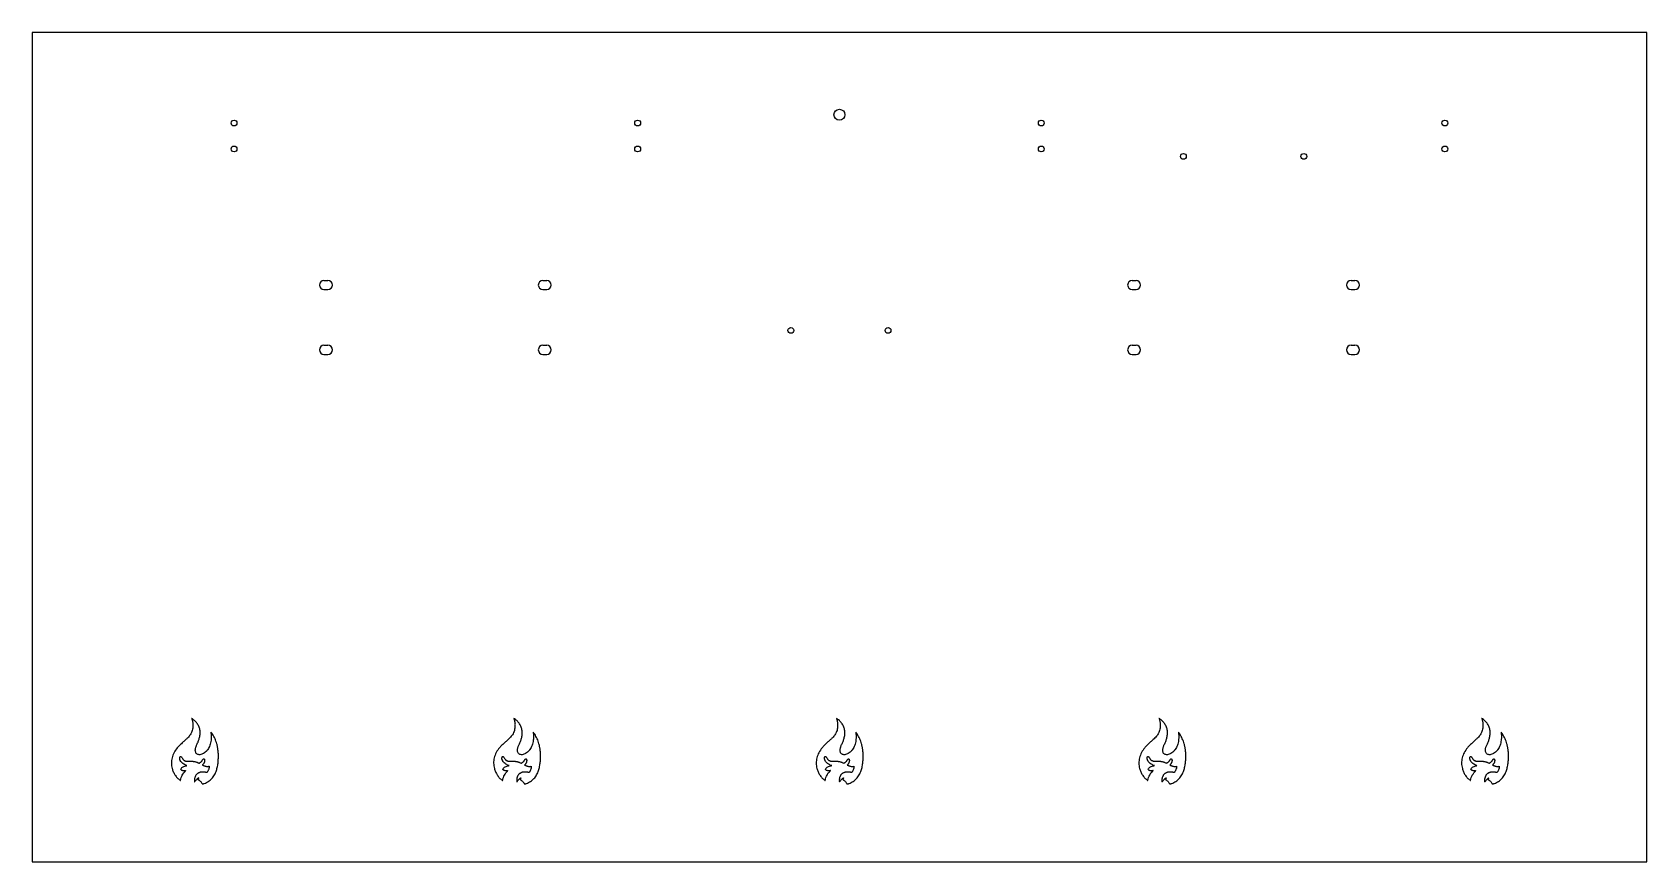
# Model space of a CAD drawing. Header units: millimetres. Extents: x -5 to 1241, y -1002 to -362.
import ezdxf

# ---------------------------------------------------------------- set-up
doc = ezdxf.new("R2010")
doc.units = ezdxf.units.MM
doc.header["$LTSCALE"] = 5

msp = doc.modelspace()

# ---------------------------------------------------------------- linework, layer by layer
for p, q in [((1241, -361.7), (-5.4, -361.7)), ((-5.4, -361.7), (-5.4, -1001.7)), ((1241, -1001.7), (1241, -361.7)), ((219.8, -553.2), (222.8, -553.2)), ((219.8, -560.2), (222.8, -560.2)), ((388.8, -553.2), (391.8, -553.2)), ((388.8, -560.2), (391.8, -560.2)), ((843.8, -553.2), (846.8, -553.2)), ((843.8, -560.2), (846.8, -560.2)), ((1012.8, -553.2), (1015.8, -553.2)), ((1012.8, -560.2), (1015.8, -560.2)), ((219.8, -603.2), (222.8, -603.2)), ((219.8, -610.2), (222.8, -610.2)), ((388.8, -603.2), (391.8, -603.2)), ((388.8, -610.2), (391.8, -610.2)), ((843.8, -603.2), (846.8, -603.2)), ((843.8, -610.2), (846.8, -610.2)), ((1012.8, -603.2), (1015.8, -603.2)), ((1012.8, -610.2), (1015.8, -610.2)), ((-5.4, -1001.7), (1241, -1001.7))]:
    msp.add_line(p, q)
for points in [[(117.7, -891.2, -0.032514), (117.9, -891.8, -0.022802), (118.1, -892.5, -0.019701), (118.3, -893.4, -0.012568), (118.5, -894.3, -0.00333), (118.5, -895.1, -0.008872), (118.6, -895.7, -0.010699), (118.6, -896.2, -0.007297), (118.6, -896.7, -0.034042), (118.5, -898.6, -0.038455), (118.1, -900.4, -0.038987), (117.5, -902.1, -0.036901), (116.5, -903.7, -0.025601), (115.7, -904.9, -0.019536), (114.6, -906.1, -0.01508), (113.1, -907.5, -0.006496), (111.2, -909.3, 0.00583), (109.7, -910.6, 0.011018), (108.5, -911.7, 0.013094), (107.5, -912.7, 0.01482), (106.6, -913.7, 0.049229), (104.1, -917.5, 0.060165), (102.6, -921.5, 0.062703), (102.1, -925.6, 0.060979), (102.6, -929.7, 0.040138), (103.5, -932.3, 0.041985), (104.8, -934.7, 0.042651), (106.5, -936.9, 0.04431), (108.5, -938.6, 0.002657), (108.7, -938.8, 0.004186), (108.8, -938.9, 0.001164), (109, -939, 0.154197), (109, -939, 0.333997), (109, -939, 0.003943), (109, -938.9, 0.009892), (109.1, -938.7, 0.006068), (109.1, -938.6, -0.03692), (109.6, -936.7, -0.034659), (110.4, -934.9, -0.034971), (111.5, -933.2, -0.039415), (112.7, -931.8, 0.004171), (112.9, -931.6, 0.025966), (113, -931.5, 0.13172), (113, -931.5, 0.532653), (113, -931.4, -0.036761), (112.6, -931.5, -0.018652), (112.1, -931.5, -0.018577), (111.6, -931.5, -0.03006), (111.2, -931.5, -0.03251), (110.7, -931.4, -0.032103), (110.1, -931.2, -0.03303), (109.7, -930.9, -0.040259), (109.3, -930.6), (109.1, -930.5), (109.2, -930.2, -0.067151), (109.8, -929.4, -0.054384), (110.6, -928.7, -0.049743), (111.7, -928.1, -0.039538), (112.9, -927.7, -0.007283), (113, -927.7, -0.005296), (113.3, -927.6, -0.005351), (113.4, -927.6, -0.01168), (113.6, -927.6, 0.001798), (114, -927.5, 0.207357), (114, -927.5, 0.514846), (114, -927.5, 0.00382), (113.7, -927.4, -0.04743), (112.2, -926.8, -0.050124), (110.9, -926, -0.052144), (109.7, -924.9, -0.060907), (108.9, -923.7, -0.021785), (108.7, -923.2, -0.033262), (108.6, -922.8, -0.034474), (108.5, -922.4, -0.025901), (108.5, -921.9, -0.035449), (108.5, -921.3, -0.065398), (108.7, -920.9, -0.094061), (108.9, -920.6, -0.201244), (109.1, -920.5, -0.136659), (109.4, -920.6, -0.067362), (109.7, -920.8, -0.044134), (110.1, -921.3, -0.015691), (110.6, -922, 0.01022), (110.8, -922.4, 0.020776), (111, -922.7, 0.024113), (111.2, -922.9, 0.0206), (111.4, -923.1, 0.033386), (111.7, -923.4, 0.034532), (112.1, -923.6, 0.03269), (112.5, -923.8, 0.024566), (113, -924, 0.019587), (113.5, -924.1, 0.02191), (114, -924.1, 0.014426), (114.7, -924.2, 0.003532), (115.8, -924.2, -0.00056), (117.8, -924.2, -0.004896), (118.7, -924.2, -0.011172), (119.2, -924.3, -0.023399), (119.6, -924.3, -0.019078), (120.6, -924.5, -0.021987), (121.4, -924.8, -0.023163), (122.2, -925.1, -0.02733), (122.9, -925.5), (123.3, -925.7), (123.6, -925.6, 0.017441), (123.9, -925.4, 0.010271), (124.3, -925.1, 0.010261), (124.7, -924.8, 0.01691), (125, -924.6, 0.0218), (125.3, -924.3, 0.024742), (125.6, -924, 0.025011), (125.8, -923.6, 0.023278), (126, -923.3, -0.029959), (126.3, -922.9, -0.057204), (126.5, -922.6, -0.074195), (126.8, -922.4, -0.109101), (127, -922.3, -0.0753), (127.2, -922.4, -0.095693), (127.3, -922.4, -0.077867), (127.4, -922.5, -0.034582), (127.5, -922.7, -0.066877), (127.6, -923.1, -0.050763), (127.7, -923.6, -0.045054), (127.6, -924.2, -0.032684), (127.5, -924.8, -0.027565), (127.2, -925.3, -0.02733), (127, -925.8, -0.024409), (126.6, -926.4, -0.015048), (126.1, -927), (126, -927.1), (126.2, -927.2, 0.019825), (126.6, -927.4, 0.007483), (127.2, -927.6, 0.007547), (127.8, -927.8, 0.017794), (128.2, -927.9, 0.024215), (129, -928.1, 0.032763), (129.8, -928.2, 0.036959), (130.4, -928.2, 0.056476), (131, -928, -0.002536), (131, -928, -0.003785), (131.1, -928, -0.001647), (131.1, -928, -0.078366), (131.2, -928, -0.42356), (131.2, -928, -0.002317), (131.2, -928.4, -0.009023), (131.1, -928.7, -0.017162), (131.1, -929, -0.024526), (131, -929.7, -0.024529), (130.8, -930.4, -0.023995), (130.5, -931.1, -0.021342), (130.2, -931.7, -0.012907), (129.9, -932.1, -0.008865), (129.7, -932.5, -0.003855), (129.4, -932.8, -0.145664), (129.4, -932.9, -0.136616), (129.3, -932.9, -0.004016), (129.2, -932.8, -0.00777), (129, -932.8, -0.005248), (128.8, -932.8, 0.010624), (128.4, -932.7, 0.009618), (128, -932.6, 0.00906), (127.6, -932.5, 0.00722), (127.1, -932.5, 0.02184), (126.7, -932.5, 0.004793), (126.1, -932.5, 0.003879), (125.5, -932.5, 0.037301), (125.3, -932.5, -0.001388), (125.2, -932.5, -0.000366), (125.1, -932.5, -0.000372), (125, -932.5, -0.000382), (124.9, -932.5, 0.019059), (124.4, -932.6, 0.01696), (123.9, -932.8, 0.017289), (123.4, -933, 0.022804), (123, -933.1, 0.035877), (122.4, -933.5, 0.027956), (121.9, -933.9, 0.027775), (121.4, -934.4, 0.033772), (120.9, -935, 0.036758), (120.6, -935.6, 0.026541), (120.3, -936.3, 0.025793), (120.1, -937, 0.028285), (119.9, -937.8, 0.028128), (119.9, -938.3, 0.012924), (119.9, -939.1, 0.008715), (119.9, -939.8, 0.111572), (120, -940.1, 0.463036), (120, -940.1, 0.041597), (120.1, -940, 0.026013), (120.1, -939.9, 0.007871), (120.2, -939.8, -0.01924), (120.7, -939.1, -0.01589), (121.3, -938.5, -0.016215), (121.8, -937.9, -0.024452), (122.3, -937.5, -0.005431), (122.6, -937.2, -0.010014), (122.9, -937.1, -0.004257), (123, -936.9, -0.359155), (123.1, -936.9, -0.3155), (123.1, -937, -0.000929), (123, -937.1, -0.00469), (122.9, -937.3, -0.002856), (122.8, -937.5, 0.002148), (122.7, -937.8, 0.00335), (122.6, -938, 0.000984), (122.5, -938.1, 0.111721), (122.5, -938.2, 0.229503), (122.5, -938.2, 0.013651), (122.6, -938.2, 0.018309), (122.6, -938.3, 0.012305), (122.7, -938.3, -0.013597), (122.8, -938.4, -0.004403), (122.9, -938.4, -0.004386), (123.1, -938.5, -0.004916), (123.2, -938.6, -0.02773), (124, -939.3, -0.030836), (124.7, -939.9, -0.032047), (125.3, -940.7, -0.035786), (125.8, -941.4, 0.006712), (125.8, -941.6, 0.010581), (125.9, -941.7, 0.004866), (125.9, -941.7, 0.261295), (125.9, -941.7, 0.073401), (126, -941.7, 0.000743), (126.6, -941.6, 0.002689), (127.1, -941.4, 0.00834), (127.4, -941.3, 0.05713), (130.6, -939.7, 0.062353), (133.2, -937.5, 0.059906), (135.3, -934.7, 0.046761), (136.8, -931.2, 0.018072), (137.2, -929.8, 0.011887), (137.6, -928.1, 0.011629), (137.9, -926.4, 0.013904), (138.1, -924.8, 0.00768), (138.2, -923.3, 0.008862), (138.3, -921.8, 0.00896), (138.3, -920.4, 0.008213), (138.3, -918.9, 0.005037), (138.3, -918.3, 0.003015), (138.2, -917.6, 0.002585), (138.2, -917, 0.014872), (138.2, -916.6, -0.003514), (138.1, -916.5, -0.001535), (138.1, -916.5, -0.001519), (138.1, -916.4, -0.002029), (138.1, -916.3, 0.003253), (138.1, -916.1, 0.001225), (138.1, -915.9, 0.001121), (138, -915.5, 0.000864), (138, -915.2, 0.010843), (137.8, -914.2, 0.007354), (137.6, -913, 0.007261), (137.4, -911.9, 0.009234), (137.1, -910.8, 0.017719), (136.4, -908.7, 0.01966), (135.7, -906.8, 0.020364), (134.8, -905, 0.022529), (133.8, -903.3, 0.007028), (133.4, -902.8, 0.005898), (133, -902.2, 0.001269), (132.6, -901.7, 0.597169), (132.6, -901.7, 0.107395), (132.6, -901.7, 0.002236), (132.6, -901.9, 0.00511), (132.6, -902, 0.003406), (132.6, -902.2, -0.014476), (132.8, -903.7, -0.014887), (132.8, -905.1, -0.015314), (132.8, -906.6, -0.017909), (132.7, -907.9, -0.026836), (132.3, -909.9, -0.030404), (131.8, -911.8, -0.031446), (131, -913.5, -0.033265), (130.1, -915.1, -0.00963), (129.8, -915.5, -0.012582), (129.5, -915.8, -0.012103), (129.2, -916.2, -0.007927), (128.8, -916.6, -0.039234), (127.5, -917.7, -0.047971), (126.1, -918.5, -0.052693), (124.8, -919, -0.071255), (123.4, -919.1, -0.071768), (122.4, -918.9, -0.095284), (121.6, -918.4, -0.09331), (121, -917.7, -0.066137), (120.6, -916.6, -0.032102), (120.6, -916.5, -0.009298), (120.6, -916.3, -0.008173), (120.5, -916, -0.004811), (120.5, -915.7, -0.004713), (120.5, -915.3, -0.012892), (120.6, -915, -0.016084), (120.6, -914.8, -0.012073), (120.6, -914.5, -0.018969), (120.8, -913.6, -0.019695), (121.1, -912.7, -0.017105), (121.5, -911.8, -0.00927), (122, -910.7, 0.009611), (122.6, -909.4, 0.013649), (123, -908.2, 0.014702), (123.4, -907, 0.014732), (123.7, -905.9, 0.046655), (124.2, -902.8, 0.056398), (124, -899.9, 0.058618), (123.2, -897.2, 0.057298), (121.7, -894.8, 0.024978), (120.9, -893.8, 0.023758), (119.9, -892.8, 0.023611), (118.9, -891.9, 0.023906), (117.7, -891.1), (117.6, -891.1)], [(366.4, -891.2, -0.032514), (366.6, -891.8, -0.022802), (366.8, -892.5, -0.019701), (367, -893.4, -0.012568), (367.2, -894.3, -0.00333), (367.3, -895.1, -0.008872), (367.3, -895.7, -0.010699), (367.3, -896.2, -0.007297), (367.3, -896.7, -0.034042), (367.2, -898.6, -0.038455), (366.8, -900.4, -0.038987), (366.2, -902.1, -0.036901), (365.3, -903.7, -0.025601), (364.4, -904.9, -0.019536), (363.3, -906.1, -0.01508), (361.9, -907.5, -0.006496), (359.9, -909.3, 0.00583), (358.4, -910.6, 0.011018), (357.2, -911.7, 0.013094), (356.2, -912.7, 0.01482), (355.3, -913.7, 0.049229), (352.8, -917.5, 0.060165), (351.3, -921.5, 0.062703), (350.8, -925.6, 0.060979), (351.4, -929.7, 0.040138), (352.3, -932.3, 0.041985), (353.6, -934.7, 0.042651), (355.2, -936.9, 0.04431), (357.2, -938.6, 0.002657), (357.4, -938.8, 0.004186), (357.5, -938.9, 0.001164), (357.7, -939, 0.154197), (357.7, -939, 0.333997), (357.7, -939, 0.003943), (357.7, -938.9, 0.009892), (357.8, -938.7, 0.006068), (357.8, -938.6, -0.03692), (358.3, -936.7, -0.034659), (359.1, -934.9, -0.034971), (360.2, -933.2, -0.039415), (361.4, -931.8, 0.004171), (361.6, -931.6, 0.025966), (361.7, -931.5, 0.13172), (361.7, -931.5, 0.532653), (361.7, -931.4, -0.036761), (361.3, -931.5, -0.018652), (360.8, -931.5, -0.018577), (360.3, -931.5, -0.03006), (359.9, -931.5, -0.03251), (359.4, -931.4, -0.032103), (358.8, -931.2, -0.03303), (358.4, -930.9, -0.040259), (358, -930.6), (357.8, -930.5), (358, -930.2, -0.067151), (358.5, -929.4, -0.054384), (359.3, -928.7, -0.049743), (360.4, -928.1, -0.039538), (361.6, -927.7, -0.007283), (361.8, -927.7, -0.005296), (362, -927.6, -0.005351), (362.2, -927.6, -0.01168), (362.3, -927.6, 0.001798), (362.7, -927.5, 0.207357), (362.7, -927.5, 0.514846), (362.7, -927.5, 0.00382), (362.4, -927.4, -0.04743), (360.9, -926.8, -0.050124), (359.6, -926, -0.052144), (358.5, -924.9, -0.060907), (357.7, -923.7, -0.021785), (357.4, -923.2, -0.033262), (357.3, -922.8, -0.034474), (357.2, -922.4, -0.025901), (357.2, -921.9, -0.035449), (357.3, -921.3, -0.065398), (357.4, -920.9, -0.094061), (357.6, -920.6, -0.201244), (357.8, -920.5, -0.136659), (358.1, -920.6, -0.067362), (358.5, -920.8, -0.044134), (358.8, -921.3, -0.015691), (359.3, -922, 0.01022), (359.5, -922.4, 0.020776), (359.7, -922.7, 0.024113), (359.9, -922.9, 0.0206), (360.1, -923.1, 0.033386), (360.4, -923.4, 0.034532), (360.8, -923.6, 0.03269), (361.2, -923.8, 0.024566), (361.7, -924, 0.019587), (362.3, -924.1, 0.02191), (362.8, -924.1, 0.014426), (363.4, -924.2, 0.003532), (364.5, -924.2, -0.00056), (366.5, -924.2, -0.004896), (367.4, -924.2, -0.011172), (367.9, -924.3, -0.023399), (368.4, -924.3, -0.019078), (369.3, -924.5, -0.021987), (370.1, -924.8, -0.023163), (370.9, -925.1, -0.02733), (371.6, -925.5), (372, -925.7), (372.3, -925.6, 0.017441), (372.6, -925.4, 0.010271), (373, -925.1, 0.010261), (373.4, -924.8, 0.01691), (373.7, -924.6, 0.0218), (374, -924.3, 0.024742), (374.3, -924, 0.025011), (374.5, -923.6, 0.023278), (374.7, -923.3, -0.029959), (375, -922.9, -0.057204), (375.2, -922.6, -0.074195), (375.5, -922.4, -0.109101), (375.7, -922.3, -0.0753), (375.9, -922.4, -0.095693), (376, -922.4, -0.077867), (376.1, -922.5, -0.034582), (376.2, -922.7, -0.066877), (376.3, -923.1, -0.050763), (376.4, -923.6, -0.045054), (376.3, -924.2, -0.032684), (376.2, -924.8, -0.027565), (376, -925.3, -0.02733), (375.7, -925.8, -0.024409), (375.3, -926.4, -0.015048), (374.9, -927), (374.7, -927.1), (375, -927.2, 0.019825), (375.3, -927.4, 0.007483), (375.9, -927.6, 0.007547), (376.5, -927.8, 0.017794), (376.9, -927.9, 0.024215), (377.7, -928.1, 0.032763), (378.5, -928.2, 0.036959), (379.1, -928.2, 0.056476), (379.7, -928, -0.002536), (379.8, -928, -0.003785), (379.8, -928, -0.001647), (379.9, -928, -0.078366), (379.9, -928, -0.42356), (379.9, -928, -0.002317), (379.9, -928.4, -0.009023), (379.9, -928.7, -0.017162), (379.8, -929, -0.024526), (379.7, -929.7, -0.024529), (379.5, -930.4, -0.023995), (379.2, -931.1, -0.021342), (378.9, -931.7, -0.012907), (378.7, -932.1, -0.008865), (378.4, -932.5, -0.003855), (378.2, -932.8, -0.145664), (378.1, -932.9, -0.136616), (378, -932.9, -0.004016), (377.9, -932.8, -0.00777), (377.7, -932.8, -0.005248), (377.5, -932.8, 0.010624), (377.1, -932.7, 0.009618), (376.7, -932.6, 0.00906), (376.3, -932.5, 0.00722), (375.8, -932.5, 0.02184), (375.4, -932.5, 0.004793), (374.8, -932.5, 0.003879), (374.2, -932.5, 0.037301), (374, -932.5, -0.001388), (373.9, -932.5, -0.000366), (373.8, -932.5, -0.000372), (373.7, -932.5, -0.000382), (373.6, -932.5, 0.019059), (373.1, -932.6, 0.01696), (372.6, -932.8, 0.017289), (372.1, -933, 0.022804), (371.7, -933.1, 0.035877), (371.2, -933.5, 0.027956), (370.6, -933.9, 0.027775), (370.1, -934.4, 0.033772), (369.7, -935, 0.036758), (369.3, -935.6, 0.026541), (369, -936.3, 0.025793), (368.8, -937, 0.028285), (368.6, -937.8, 0.028128), (368.6, -938.3, 0.012924), (368.6, -939.1, 0.008715), (368.6, -939.8, 0.111572), (368.7, -940.1, 0.463036), (368.7, -940.1, 0.041597), (368.8, -940, 0.026013), (368.9, -939.9, 0.007871), (369, -939.8, -0.01924), (369.4, -939.1, -0.01589), (370, -938.5, -0.016215), (370.5, -937.9, -0.024452), (371.1, -937.5, -0.005431), (371.3, -937.2, -0.010014), (371.6, -937.1, -0.004257), (371.8, -936.9, -0.359155), (371.8, -936.9, -0.3155), (371.8, -937, -0.000929), (371.7, -937.1, -0.00469), (371.6, -937.3, -0.002856), (371.5, -937.5, 0.002148), (371.4, -937.8, 0.00335), (371.3, -938, 0.000984), (371.2, -938.1, 0.111721), (371.2, -938.2, 0.229503), (371.2, -938.2, 0.013651), (371.3, -938.2, 0.018309), (371.3, -938.3, 0.012305), (371.4, -938.3, -0.013597), (371.5, -938.4, -0.004403), (371.6, -938.4, -0.004386), (371.8, -938.5, -0.004916), (372, -938.6, -0.02773), (372.7, -939.3, -0.030836), (373.4, -939.9, -0.032047), (374, -940.7, -0.035786), (374.5, -941.4, 0.006712), (374.5, -941.6, 0.010581), (374.6, -941.7, 0.004866), (374.6, -941.7, 0.261295), (374.7, -941.7, 0.073401), (374.7, -941.7, 0.000743), (375.3, -941.6, 0.002689), (375.8, -941.4, 0.00834), (376.2, -941.3, 0.05713), (379.3, -939.7, 0.062353), (381.9, -937.5, 0.059906), (384, -934.7, 0.046761), (385.5, -931.2, 0.018072), (385.9, -929.8, 0.011887), (386.3, -928.1, 0.011629), (386.6, -926.4, 0.013904), (386.8, -924.8, 0.00768), (387, -923.3, 0.008862), (387, -921.8, 0.00896), (387.1, -920.4, 0.008213), (387, -918.9, 0.005037), (387, -918.3, 0.003015), (387, -917.6, 0.002585), (386.9, -917, 0.014872), (386.9, -916.6, -0.003514), (386.9, -916.5, -0.001535), (386.8, -916.5, -0.001519), (386.8, -916.4, -0.002029), (386.8, -916.3, 0.003253), (386.8, -916.1, 0.001225), (386.8, -915.9, 0.001121), (386.7, -915.5, 0.000864), (386.7, -915.2, 0.010843), (386.5, -914.2, 0.007354), (386.3, -913, 0.007261), (386.1, -911.9, 0.009234), (385.8, -910.8, 0.017719), (385.2, -908.7, 0.01966), (384.4, -906.8, 0.020364), (383.5, -905, 0.022529), (382.5, -903.3, 0.007028), (382.1, -902.8, 0.005898), (381.7, -902.2, 0.001269), (381.3, -901.7, 0.597169), (381.3, -901.7, 0.107395), (381.3, -901.7, 0.002236), (381.3, -901.9, 0.00511), (381.3, -902, 0.003406), (381.4, -902.2, -0.014476), (381.5, -903.7, -0.014887), (381.6, -905.1, -0.015314), (381.5, -906.6, -0.017909), (381.4, -907.9, -0.026836), (381.1, -909.9, -0.030404), (380.5, -911.8, -0.031446), (379.7, -913.5, -0.033265), (378.8, -915.1, -0.00963), (378.5, -915.5, -0.012582), (378.2, -915.8, -0.012103), (377.9, -916.2, -0.007927), (377.5, -916.6, -0.039234), (376.2, -917.7, -0.047971), (374.8, -918.5, -0.052693), (373.5, -919, -0.071255), (372.2, -919.1, -0.071768), (371.1, -918.9, -0.095284), (370.3, -918.4, -0.09331), (369.7, -917.7, -0.066137), (369.3, -916.6, -0.032102), (369.3, -916.5, -0.009298), (369.3, -916.3, -0.008173), (369.3, -916, -0.004811), (369.3, -915.7, -0.004713), (369.3, -915.3, -0.012892), (369.3, -915, -0.016084), (369.3, -914.8, -0.012073), (369.3, -914.5, -0.018969), (369.5, -913.6, -0.019695), (369.8, -912.7, -0.017105), (370.2, -911.8, -0.00927), (370.7, -910.7, 0.009611), (371.3, -909.4, 0.013649), (371.8, -908.2, 0.014702), (372.1, -907, 0.014732), (372.5, -905.9, 0.046655), (372.9, -902.8, 0.056398), (372.7, -899.9, 0.058618), (371.9, -897.2, 0.057298), (370.5, -894.8, 0.024978), (369.6, -893.8, 0.023758), (368.6, -892.8, 0.023611), (367.6, -891.9, 0.023906), (366.4, -891.1), (366.3, -891.1)], [(615.4, -891.2, -0.032514), (615.7, -891.8, -0.022802), (615.9, -892.5, -0.019701), (616.1, -893.4, -0.012568), (616.2, -894.4, -0.00333), (616.3, -895.1, -0.008872), (616.4, -895.7, -0.010699), (616.4, -896.2, -0.007297), (616.4, -896.7, -0.034042), (616.3, -898.6, -0.038455), (615.9, -900.4, -0.038987), (615.2, -902.1, -0.036901), (614.3, -903.7, -0.025601), (613.4, -904.9, -0.019536), (612.4, -906.1, -0.01508), (610.9, -907.5, -0.006496), (608.9, -909.3, 0.00583), (607.4, -910.6, 0.011018), (606.3, -911.7, 0.013094), (605.3, -912.7, 0.01482), (604.4, -913.8, 0.049229), (601.9, -917.6, 0.060165), (600.4, -921.5, 0.062703), (599.9, -925.6, 0.060979), (600.4, -929.7, 0.040138), (601.3, -932.3, 0.041985), (602.6, -934.7, 0.042651), (604.3, -936.9, 0.04431), (606.3, -938.6, 0.002657), (606.4, -938.8, 0.004186), (606.6, -938.9, 0.001164), (606.7, -939, 0.154197), (606.8, -939, 0.333997), (606.8, -939, 0.003943), (606.8, -938.9, 0.009892), (606.8, -938.7, 0.006068), (606.9, -938.6, -0.03692), (607.4, -936.7, -0.034659), (608.2, -934.9, -0.034971), (609.2, -933.2, -0.039415), (610.5, -931.8, 0.004171), (610.7, -931.6, 0.025966), (610.7, -931.5, 0.13172), (610.8, -931.5, 0.532653), (610.7, -931.4, -0.036761), (610.4, -931.5, -0.018652), (609.9, -931.5, -0.018577), (609.4, -931.5, -0.03006), (609, -931.5, -0.03251), (608.4, -931.4, -0.032103), (607.9, -931.2, -0.03303), (607.4, -930.9, -0.040259), (607, -930.6), (606.9, -930.5), (607, -930.2, -0.067151), (607.6, -929.4, -0.054384), (608.4, -928.7, -0.049743), (609.4, -928.1, -0.039538), (610.6, -927.7, -0.007283), (610.8, -927.7, -0.005296), (611, -927.6, -0.005351), (611.2, -927.6, -0.01168), (611.4, -927.6, 0.001798), (611.8, -927.5, 0.207357), (611.8, -927.5, 0.514846), (611.8, -927.5, 0.00382), (611.5, -927.4, -0.04743), (610, -926.8, -0.050124), (608.6, -926, -0.052144), (607.5, -924.9, -0.060907), (606.7, -923.7, -0.021785), (606.5, -923.2, -0.033262), (606.4, -922.8, -0.034474), (606.3, -922.4, -0.025901), (606.3, -921.9, -0.035449), (606.3, -921.3, -0.065398), (606.4, -920.9, -0.094061), (606.6, -920.6, -0.201244), (606.9, -920.5, -0.136659), (607.2, -920.6, -0.067362), (607.5, -920.8, -0.044134), (607.9, -921.3, -0.015691), (608.3, -922, 0.01022), (608.6, -922.4, 0.020776), (608.7, -922.7, 0.024113), (608.9, -922.9, 0.0206), (609.2, -923.1, 0.033386), (609.5, -923.4, 0.034532), (609.9, -923.6, 0.03269), (610.3, -923.8, 0.024566), (610.8, -924, 0.019587), (611.3, -924.1, 0.02191), (611.8, -924.1, 0.014426), (612.5, -924.2, 0.003532), (613.6, -924.2, -0.00056), (615.6, -924.2, -0.004896), (616.5, -924.2, -0.011172), (617, -924.3, -0.023399), (617.4, -924.3, -0.019078), (618.3, -924.5, -0.021987), (619.2, -924.8, -0.023163), (620, -925.1, -0.02733), (620.7, -925.5), (621.1, -925.7), (621.4, -925.6, 0.017441), (621.7, -925.4, 0.010271), (622.1, -925.1, 0.010261), (622.5, -924.8, 0.01691), (622.8, -924.6, 0.0218), (623.1, -924.3, 0.024742), (623.4, -924, 0.025011), (623.6, -923.6, 0.023278), (623.8, -923.3, -0.029959), (624, -922.9, -0.057204), (624.3, -922.6, -0.074195), (624.5, -922.4, -0.109101), (624.8, -922.3, -0.0753), (624.9, -922.4, -0.095693), (625.1, -922.4, -0.077867), (625.2, -922.5, -0.034582), (625.3, -922.7, -0.066877), (625.4, -923.1, -0.050763), (625.5, -923.6, -0.045054), (625.4, -924.2, -0.032684), (625.2, -924.8, -0.027565), (625, -925.3, -0.02733), (624.8, -925.9, -0.024409), (624.4, -926.4, -0.015048), (623.9, -927), (623.8, -927.1), (624, -927.2, 0.019825), (624.4, -927.4, 0.007483), (625, -927.6, 0.007547), (625.5, -927.8, 0.017794), (626, -928, 0.024215), (626.8, -928.1, 0.032763), (627.5, -928.2, 0.036959), (628.2, -928.2, 0.056476), (628.8, -928, -0.002536), (628.8, -928, -0.003785), (628.9, -928, -0.001647), (628.9, -928, -0.078366), (628.9, -928, -0.42356), (629, -928, -0.002317), (628.9, -928.4, -0.009023), (628.9, -928.8, -0.017162), (628.9, -929, -0.024526), (628.8, -929.7, -0.024529), (628.6, -930.4, -0.023995), (628.3, -931.1, -0.021342), (627.9, -931.8, -0.012907), (627.7, -932.1, -0.008865), (627.5, -932.5, -0.003855), (627.2, -932.8, -0.145664), (627.1, -932.9, -0.136616), (627.1, -932.9, -0.004016), (627, -932.9, -0.00777), (626.8, -932.8, -0.005248), (626.6, -932.8, 0.010624), (626.2, -932.7, 0.009618), (625.8, -932.6, 0.00906), (625.3, -932.5, 0.00722), (624.9, -932.5, 0.02184), (624.5, -932.5, 0.004793), (623.9, -932.5, 0.003879), (623.3, -932.5, 0.037301), (623, -932.5, -0.001388), (623, -932.5, -0.000366), (622.9, -932.5, -0.000372), (622.8, -932.5, -0.000382), (622.7, -932.6, 0.019059), (622.2, -932.7, 0.01696), (621.7, -932.8, 0.017289), (621.2, -933, 0.022804), (620.8, -933.2, 0.035877), (620.2, -933.5, 0.027956), (619.7, -933.9, 0.027775), (619.1, -934.4, 0.033772), (618.7, -935, 0.036758), (618.4, -935.6, 0.026541), (618.1, -936.3, 0.025793), (617.8, -937, 0.028285), (617.7, -937.8, 0.028128), (617.7, -938.3, 0.012924), (617.7, -939.1, 0.008715), (617.7, -939.8, 0.111572), (617.8, -940.1, 0.463036), (617.8, -940.1, 0.041597), (617.9, -940, 0.026013), (617.9, -939.9, 0.007871), (618, -939.8, -0.01924), (618.5, -939.2, -0.01589), (619, -938.5, -0.016215), (619.6, -937.9, -0.024452), (620.1, -937.5, -0.005431), (620.4, -937.3, -0.010014), (620.6, -937.1, -0.004257), (620.8, -937, -0.359155), (620.9, -937, -0.3155), (620.9, -937, -0.000929), (620.8, -937.1, -0.00469), (620.7, -937.3, -0.002856), (620.6, -937.6, 0.002148), (620.5, -937.8, 0.00335), (620.4, -938, 0.000984), (620.3, -938.1, 0.111721), (620.3, -938.2, 0.229503), (620.3, -938.2, 0.013651), (620.3, -938.2, 0.018309), (620.4, -938.3, 0.012305), (620.5, -938.3, -0.013597), (620.6, -938.4, -0.004403), (620.7, -938.5, -0.004386), (620.9, -938.6, -0.004916), (621, -938.7, -0.02773), (621.8, -939.3, -0.030836), (622.5, -939.9, -0.032047), (623.1, -940.7, -0.035786), (623.5, -941.4, 0.006712), (623.6, -941.6, 0.010581), (623.7, -941.7, 0.004866), (623.7, -941.7, 0.261295), (623.7, -941.8, 0.073401), (623.8, -941.7, 0.000743), (624.4, -941.6, 0.002689), (624.9, -941.4, 0.00834), (625.2, -941.3, 0.05713), (628.4, -939.7, 0.062353), (631, -937.5, 0.059906), (633, -934.7, 0.046761), (634.6, -931.2, 0.018072), (635, -929.8, 0.011887), (635.4, -928.2, 0.011629), (635.7, -926.4, 0.013904), (635.9, -924.8, 0.00768), (636, -923.3, 0.008862), (636.1, -921.8, 0.00896), (636.1, -920.4, 0.008213), (636.1, -919, 0.005037), (636.1, -918.4, 0.003015), (636, -917.6, 0.002585), (636, -917, 0.014872), (635.9, -916.6, -0.003514), (635.9, -916.6, -0.001535), (635.9, -916.5, -0.001519), (635.9, -916.4, -0.002029), (635.9, -916.3, 0.003253), (635.9, -916.1, 0.001225), (635.8, -915.9, 0.001121), (635.8, -915.6, 0.000864), (635.8, -915.2, 0.010843), (635.6, -914.2, 0.007354), (635.4, -913.1, 0.007261), (635.1, -911.9, 0.009234), (634.9, -910.8, 0.017719), (634.2, -908.7, 0.01966), (633.5, -906.8, 0.020364), (632.6, -905, 0.022529), (631.5, -903.3, 0.007028), (631.2, -902.8, 0.005898), (630.8, -902.2, 0.001269), (630.4, -901.7, 0.597169), (630.4, -901.7, 0.107395), (630.4, -901.8, 0.002236), (630.4, -901.9, 0.00511), (630.4, -902, 0.003406), (630.4, -902.2, -0.014476), (630.6, -903.7, -0.014887), (630.6, -905.1, -0.015314), (630.6, -906.6, -0.017909), (630.5, -907.9, -0.026836), (630.1, -909.9, -0.030404), (629.6, -911.8, -0.031446), (628.8, -913.5, -0.033265), (627.8, -915.1, -0.00963), (627.5, -915.5, -0.012582), (627.3, -915.9, -0.012103), (626.9, -916.2, -0.007927), (626.6, -916.6, -0.039234), (625.3, -917.7, -0.047971), (623.9, -918.5, -0.052693), (622.5, -919, -0.071255), (621.2, -919.1, -0.071768), (620.2, -918.9, -0.095284), (619.4, -918.4, -0.09331), (618.7, -917.7, -0.066137), (618.4, -916.6, -0.032102), (618.3, -916.5, -0.009298), (618.3, -916.3, -0.008173), (618.3, -916, -0.004811), (618.3, -915.7, -0.004713), (618.3, -915.3, -0.012892), (618.3, -915, -0.016084), (618.4, -914.8, -0.012073), (618.4, -914.5, -0.018969), (618.6, -913.6, -0.019695), (618.9, -912.8, -0.017105), (619.2, -911.8, -0.00927), (619.8, -910.7, 0.009611), (620.4, -909.4, 0.013649), (620.8, -908.2, 0.014702), (621.2, -907, 0.014732), (621.5, -905.9, 0.046655), (622, -902.8, 0.056398), (621.8, -899.9, 0.058618), (621, -897.2, 0.057298), (619.5, -894.8, 0.024978), (618.7, -893.8, 0.023758), (617.7, -892.8, 0.023611), (616.6, -891.9, 0.023906), (615.5, -891.2), (615.4, -891.1)], [(864.5, -891.2, -0.032514), (864.8, -891.8, -0.022802), (865, -892.5, -0.019701), (865.2, -893.4, -0.012568), (865.3, -894.3, -0.00333), (865.4, -895.1, -0.008872), (865.5, -895.7, -0.010699), (865.5, -896.2, -0.007297), (865.5, -896.7, -0.034042), (865.4, -898.6, -0.038455), (865, -900.4, -0.038987), (864.3, -902.1, -0.036901), (863.4, -903.7, -0.025601), (862.5, -904.9, -0.019536), (861.4, -906.1, -0.01508), (860, -907.5, -0.006496), (858, -909.3, 0.00583), (856.5, -910.6, 0.011018), (855.3, -911.7, 0.013094), (854.4, -912.7, 0.01482), (853.5, -913.7, 0.049229), (851, -917.5, 0.060165), (849.5, -921.5, 0.062703), (849, -925.6, 0.060979), (849.5, -929.7, 0.040138), (850.4, -932.3, 0.041985), (851.7, -934.7, 0.042651), (853.4, -936.9, 0.04431), (855.3, -938.6, 0.002657), (855.5, -938.8, 0.004186), (855.7, -938.9, 0.001164), (855.8, -939, 0.154197), (855.9, -939, 0.333997), (855.9, -939, 0.003943), (855.9, -938.9, 0.009892), (855.9, -938.7, 0.006068), (856, -938.6, -0.03692), (856.5, -936.7, -0.034659), (857.3, -934.9, -0.034971), (858.3, -933.2, -0.039415), (859.6, -931.8, 0.004171), (859.7, -931.6, 0.025966), (859.8, -931.5, 0.13172), (859.9, -931.5, 0.532653), (859.8, -931.4, -0.036761), (859.5, -931.5, -0.018652), (859, -931.5, -0.018577), (858.5, -931.5, -0.03006), (858.1, -931.5, -0.03251), (857.5, -931.4, -0.032103), (857, -931.2, -0.03303), (856.5, -930.9, -0.040259), (856.1, -930.6), (856, -930.5), (856.1, -930.2, -0.067151), (856.7, -929.4, -0.054384), (857.5, -928.7, -0.049743), (858.5, -928.1, -0.039538), (859.7, -927.7, -0.007283), (859.9, -927.7, -0.005296), (860.1, -927.6, -0.005351), (860.3, -927.6, -0.01168), (860.5, -927.6, 0.001798), (860.9, -927.5, 0.207357), (860.9, -927.5, 0.514846), (860.9, -927.5, 0.00382), (860.6, -927.4, -0.04743), (859.1, -926.8, -0.050124), (857.7, -926, -0.052144), (856.6, -924.9, -0.060907), (855.8, -923.7, -0.021785), (855.6, -923.2, -0.033262), (855.5, -922.8, -0.034474), (855.4, -922.4, -0.025901), (855.4, -921.9, -0.035449), (855.4, -921.3, -0.065398), (855.5, -920.9, -0.094061), (855.7, -920.6, -0.201244), (856, -920.5, -0.136659), (856.3, -920.6, -0.067362), (856.6, -920.8, -0.044134), (857, -921.3, -0.015691), (857.4, -922, 0.01022), (857.7, -922.4, 0.020776), (857.8, -922.7, 0.024113), (858, -922.9, 0.0206), (858.2, -923.1, 0.033386), (858.6, -923.4, 0.034532), (859, -923.6, 0.03269), (859.4, -923.8, 0.024566), (859.9, -924, 0.019587), (860.4, -924.1, 0.02191), (860.9, -924.1, 0.014426), (861.6, -924.2, 0.003532), (862.7, -924.2, -0.00056), (864.7, -924.2, -0.004896), (865.6, -924.2, -0.011172), (866.1, -924.3, -0.023399), (866.5, -924.3, -0.019078), (867.4, -924.5, -0.021987), (868.3, -924.8, -0.023163), (869.1, -925.1, -0.02733), (869.8, -925.5), (870.2, -925.7), (870.4, -925.6, 0.017441), (870.8, -925.4, 0.010271), (871.2, -925.1, 0.010261), (871.6, -924.8, 0.01691), (871.9, -924.6, 0.0218), (872.2, -924.3, 0.024742), (872.4, -924, 0.025011), (872.7, -923.6, 0.023278), (872.9, -923.3, -0.029959), (873.1, -922.9, -0.057204), (873.4, -922.6, -0.074195), (873.6, -922.4, -0.109101), (873.9, -922.3, -0.0753), (874, -922.4, -0.095693), (874.2, -922.4, -0.077867), (874.3, -922.5, -0.034582), (874.4, -922.7, -0.066877), (874.5, -923.1, -0.050763), (874.6, -923.6, -0.045054), (874.5, -924.2, -0.032684), (874.3, -924.8, -0.027565), (874.1, -925.3, -0.02733), (873.8, -925.8, -0.024409), (873.5, -926.4, -0.015048), (873, -927), (872.9, -927.1), (873.1, -927.2, 0.019825), (873.5, -927.4, 0.007483), (874.1, -927.6, 0.007547), (874.6, -927.8, 0.017794), (875.1, -927.9, 0.024215), (875.9, -928.1, 0.032763), (876.6, -928.2, 0.036959), (877.3, -928.2, 0.056476), (877.9, -928, -0.002536), (877.9, -928, -0.003785), (878, -928, -0.001647), (878, -928, -0.078366), (878, -928, -0.42356), (878.1, -928, -0.002317), (878, -928.4, -0.009023), (878, -928.7, -0.017162), (878, -929, -0.024526), (877.9, -929.7, -0.024529), (877.6, -930.4, -0.023995), (877.4, -931.1, -0.021342), (877, -931.7, -0.012907), (876.8, -932.1, -0.008865), (876.6, -932.5, -0.003855), (876.3, -932.8, -0.145664), (876.2, -932.9, -0.136616), (876.2, -932.9, -0.004016), (876.1, -932.8, -0.00777), (875.9, -932.8, -0.005248), (875.7, -932.8, 0.010624), (875.3, -932.7, 0.009618), (874.9, -932.6, 0.00906), (874.4, -932.5, 0.00722), (873.9, -932.5, 0.02184), (873.6, -932.5, 0.004793), (873, -932.5, 0.003879), (872.4, -932.5, 0.037301), (872.1, -932.5, -0.001388), (872.1, -932.5, -0.000366), (872, -932.5, -0.000372), (871.9, -932.5, -0.000382), (871.8, -932.5, 0.019059), (871.3, -932.6, 0.01696), (870.8, -932.8, 0.017289), (870.3, -933, 0.022804), (869.9, -933.1, 0.035877), (869.3, -933.5, 0.027956), (868.8, -933.9, 0.027775), (868.2, -934.4, 0.033772), (867.8, -935, 0.036758), (867.5, -935.6, 0.026541), (867.2, -936.3, 0.025793), (866.9, -937, 0.028285), (866.8, -937.8, 0.028128), (866.8, -938.3, 0.012924), (866.8, -939.1, 0.008715), (866.8, -939.8, 0.111572), (866.9, -940.1, 0.463036), (866.9, -940.1, 0.041597), (866.9, -940, 0.026013), (867, -939.9, 0.007871), (867.1, -939.8, -0.01924), (867.6, -939.1, -0.01589), (868.1, -938.5, -0.016215), (868.7, -937.9, -0.024452), (869.2, -937.5, -0.005431), (869.5, -937.2, -0.010014), (869.7, -937.1, -0.004257), (869.9, -936.9, -0.359155), (869.9, -936.9, -0.3155), (870, -937, -0.000929), (869.9, -937.1, -0.00469), (869.8, -937.3, -0.002856), (869.7, -937.5, 0.002148), (869.6, -937.8, 0.00335), (869.5, -938, 0.000984), (869.4, -938.1, 0.111721), (869.4, -938.2, 0.229503), (869.4, -938.2, 0.013651), (869.4, -938.2, 0.018309), (869.5, -938.3, 0.012305), (869.6, -938.3, -0.013597), (869.7, -938.4, -0.004403), (869.8, -938.4, -0.004386), (870, -938.5, -0.004916), (870.1, -938.6, -0.02773), (870.9, -939.3, -0.030836), (871.6, -939.9, -0.032047), (872.2, -940.7, -0.035786), (872.6, -941.4, 0.006712), (872.7, -941.6, 0.010581), (872.8, -941.7, 0.004866), (872.8, -941.7, 0.261295), (872.8, -941.7, 0.073401), (872.9, -941.7, 0.000743), (873.5, -941.6, 0.002689), (874, -941.4, 0.00834), (874.3, -941.3, 0.05713), (877.5, -939.7, 0.062353), (880.1, -937.5, 0.059906), (882.1, -934.7, 0.046761), (883.7, -931.2, 0.018072), (884.1, -929.8, 0.011887), (884.5, -928.1, 0.011629), (884.8, -926.4, 0.013904), (885, -924.8, 0.00768), (885.1, -923.3, 0.008862), (885.2, -921.8, 0.00896), (885.2, -920.4, 0.008213), (885.2, -918.9, 0.005037), (885.2, -918.3, 0.003015), (885.1, -917.6, 0.002585), (885.1, -917, 0.014872), (885, -916.6, -0.003514), (885, -916.5, -0.001535), (885, -916.5, -0.001519), (885, -916.4, -0.002029), (885, -916.3, 0.003253), (885, -916.1, 0.001225), (884.9, -915.9, 0.001121), (884.9, -915.5, 0.000864), (884.9, -915.2, 0.010843), (884.7, -914.2, 0.007354), (884.5, -913, 0.007261), (884.2, -911.9, 0.009234), (884, -910.8, 0.017719), (883.3, -908.7, 0.01966), (882.5, -906.8, 0.020364), (881.7, -905, 0.022529), (880.6, -903.3, 0.007028), (880.3, -902.8, 0.005898), (879.9, -902.2, 0.001269), (879.5, -901.7, 0.597169), (879.5, -901.7, 0.107395), (879.5, -901.7, 0.002236), (879.5, -901.9, 0.00511), (879.5, -902, 0.003406), (879.5, -902.2, -0.014476), (879.7, -903.7, -0.014887), (879.7, -905.1, -0.015314), (879.7, -906.6, -0.017909), (879.6, -907.9, -0.026836), (879.2, -909.9, -0.030404), (878.7, -911.8, -0.031446), (877.9, -913.5, -0.033265), (876.9, -915.1, -0.00963), (876.6, -915.5, -0.012582), (876.3, -915.8, -0.012103), (876, -916.2, -0.007927), (875.7, -916.6, -0.039234), (874.4, -917.7, -0.047971), (873, -918.5, -0.052693), (871.6, -919, -0.071255), (870.3, -919.1, -0.071768), (869.3, -918.9, -0.095284), (868.4, -918.4, -0.09331), (867.8, -917.7, -0.066137), (867.5, -916.6, -0.032102), (867.4, -916.5, -0.009298), (867.4, -916.3, -0.008173), (867.4, -916, -0.004811), (867.4, -915.7, -0.004713), (867.4, -915.3, -0.012892), (867.4, -915, -0.016084), (867.5, -914.8, -0.012073), (867.5, -914.5, -0.018969), (867.7, -913.6, -0.019695), (868, -912.7, -0.017105), (868.3, -911.8, -0.00927), (868.9, -910.7, 0.009611), (869.4, -909.4, 0.013649), (869.9, -908.2, 0.014702), (870.3, -907, 0.014732), (870.6, -905.9, 0.046655), (871, -902.8, 0.056398), (870.9, -899.9, 0.058618), (870, -897.2, 0.057298), (868.6, -894.8, 0.024978), (867.8, -893.8, 0.023758), (866.8, -892.8, 0.023611), (865.7, -891.9, 0.023906), (864.6, -891.1), (864.4, -891.1)], [(1113.7, -891.2, -0.032514), (1113.9, -891.8, -0.022802), (1114.1, -892.5, -0.019701), (1114.3, -893.4, -0.012568), (1114.5, -894.4, -0.00333), (1114.5, -895.1, -0.008872), (1114.6, -895.7, -0.010699), (1114.6, -896.2, -0.007297), (1114.6, -896.7, -0.034042), (1114.5, -898.6, -0.038455), (1114.1, -900.4, -0.038987), (1113.5, -902.1, -0.036901), (1112.5, -903.7, -0.025601), (1111.7, -904.9, -0.019536), (1110.6, -906.1, -0.01508), (1109.1, -907.5, -0.006496), (1107.2, -909.3, 0.00583), (1105.7, -910.6, 0.011018), (1104.5, -911.7, 0.013094), (1103.5, -912.7, 0.01482), (1102.6, -913.8, 0.049229), (1100.1, -917.6, 0.060165), (1098.6, -921.5, 0.062703), (1098.1, -925.6, 0.060979), (1098.7, -929.7, 0.040138), (1099.6, -932.3, 0.041985), (1100.8, -934.7, 0.042651), (1102.5, -936.9, 0.04431), (1104.5, -938.6, 0.002657), (1104.7, -938.8, 0.004186), (1104.8, -938.9, 0.001164), (1105, -939, 0.154197), (1105, -939, 0.333997), (1105, -939, 0.003943), (1105, -938.9, 0.009892), (1105.1, -938.7, 0.006068), (1105.1, -938.6, -0.03692), (1105.6, -936.7, -0.034659), (1106.4, -934.9, -0.034971), (1107.5, -933.2, -0.039415), (1108.7, -931.8, 0.004171), (1108.9, -931.6, 0.025966), (1109, -931.5, 0.13172), (1109, -931.5, 0.532653), (1109, -931.4, -0.036761), (1108.6, -931.5, -0.018652), (1108.1, -931.5, -0.018577), (1107.6, -931.5, -0.03006), (1107.2, -931.5, -0.03251), (1106.7, -931.4, -0.032103), (1106.1, -931.2, -0.03303), (1105.7, -930.9, -0.040259), (1105.3, -930.6), (1105.1, -930.5), (1105.2, -930.2, -0.067151), (1105.8, -929.4, -0.054384), (1106.6, -928.7, -0.049743), (1107.7, -928.1, -0.039538), (1108.9, -927.7, -0.007283), (1109.1, -927.7, -0.005296), (1109.3, -927.6, -0.005351), (1109.5, -927.6, -0.01168), (1109.6, -927.6, 0.001798), (1110, -927.5, 0.207357), (1110, -927.5, 0.514846), (1110, -927.5, 0.00382), (1109.7, -927.4, -0.04743), (1108.2, -926.8, -0.050124), (1106.9, -926, -0.052144), (1105.8, -924.9, -0.060907), (1104.9, -923.7, -0.021785), (1104.7, -923.2, -0.033262), (1104.6, -922.8, -0.034474), (1104.5, -922.4, -0.025901), (1104.5, -921.9, -0.035449), (1104.5, -921.3, -0.065398), (1104.7, -920.9, -0.094061), (1104.9, -920.6, -0.201244), (1105.1, -920.5, -0.136659), (1105.4, -920.6, -0.067362), (1105.8, -920.8, -0.044134), (1106.1, -921.3, -0.015691), (1106.6, -922, 0.01022), (1106.8, -922.4, 0.020776), (1107, -922.7, 0.024113), (1107.2, -922.9, 0.0206), (1107.4, -923.1, 0.033386), (1107.7, -923.4, 0.034532), (1108.1, -923.6, 0.03269), (1108.5, -923.8, 0.024566), (1109, -924, 0.019587), (1109.5, -924.1, 0.02191), (1110.1, -924.1, 0.014426), (1110.7, -924.2, 0.003532), (1111.8, -924.2, -0.00056), (1113.8, -924.2, -0.004896), (1114.7, -924.2, -0.011172), (1115.2, -924.3, -0.023399), (1115.7, -924.3, -0.019078), (1116.6, -924.5, -0.021987), (1117.4, -924.8, -0.023163), (1118.2, -925.1, -0.02733), (1118.9, -925.5), (1119.3, -925.7), (1119.6, -925.6, 0.017441), (1119.9, -925.4, 0.010271), (1120.3, -925.1, 0.010261), (1120.7, -924.8, 0.01691), (1121, -924.6, 0.0218), (1121.3, -924.3, 0.024742), (1121.6, -924, 0.025011), (1121.8, -923.6, 0.023278), (1122, -923.3, -0.029959), (1122.3, -922.9, -0.057204), (1122.5, -922.6, -0.074195), (1122.8, -922.4, -0.109101), (1123, -922.3, -0.0753), (1123.2, -922.4, -0.095693), (1123.3, -922.4, -0.077867), (1123.4, -922.5, -0.034582), (1123.5, -922.7, -0.066877), (1123.6, -923.1, -0.050763), (1123.7, -923.6, -0.045054), (1123.6, -924.2, -0.032684), (1123.5, -924.8, -0.027565), (1123.3, -925.3, -0.02733), (1123, -925.9, -0.024409), (1122.6, -926.4, -0.015048), (1122.2, -927), (1122, -927.1), (1122.3, -927.2, 0.019825), (1122.6, -927.4, 0.007483), (1123.2, -927.6, 0.007547), (1123.8, -927.8, 0.017794), (1124.2, -928, 0.024215), (1125, -928.1, 0.032763), (1125.8, -928.2, 0.036959), (1126.4, -928.2, 0.056476), (1127, -928, -0.002536), (1127, -928, -0.003785), (1127.1, -928, -0.001647), (1127.2, -928, -0.078366), (1127.2, -928, -0.42356), (1127.2, -928, -0.002317), (1127.2, -928.4, -0.009023), (1127.2, -928.8, -0.017162), (1127.1, -929, -0.024526), (1127, -929.7, -0.024529), (1126.8, -930.4, -0.023995), (1126.5, -931.1, -0.021342), (1126.2, -931.8, -0.012907), (1125.9, -932.1, -0.008865), (1125.7, -932.5, -0.003855), (1125.4, -932.8, -0.145664), (1125.4, -932.9, -0.136616), (1125.3, -932.9, -0.004016), (1125.2, -932.9, -0.00777), (1125, -932.8, -0.005248), (1124.8, -932.8, 0.010624), (1124.4, -932.7, 0.009618), (1124, -932.6, 0.00906), (1123.6, -932.5, 0.00722), (1123.1, -932.5, 0.02184), (1122.7, -932.5, 0.004793), (1122.1, -932.5, 0.003879), (1121.5, -932.5, 0.037301), (1121.3, -932.5, -0.001388), (1121.2, -932.5, -0.000366), (1121.1, -932.5, -0.000372), (1121, -932.5, -0.000382), (1120.9, -932.6, 0.019059), (1120.4, -932.7, 0.01696), (1119.9, -932.8, 0.017289), (1119.4, -933, 0.022804), (1119, -933.2, 0.035877), (1118.5, -933.5, 0.027956), (1117.9, -933.9, 0.027775), (1117.4, -934.4, 0.033772), (1116.9, -935, 0.036758), (1116.6, -935.6, 0.026541), (1116.3, -936.3, 0.025793), (1116.1, -937, 0.028285), (1115.9, -937.8, 0.028128), (1115.9, -938.3, 0.012924), (1115.9, -939.1, 0.008715), (1115.9, -939.8, 0.111572), (1116, -940.1, 0.463036), (1116, -940.1, 0.041597), (1116.1, -940, 0.026013), (1116.1, -939.9, 0.007871), (1116.3, -939.8, -0.01924), (1116.7, -939.2, -0.01589), (1117.3, -938.5, -0.016215), (1117.8, -937.9, -0.024452), (1118.4, -937.5, -0.005431), (1118.6, -937.3, -0.010014), (1118.9, -937.1, -0.004257), (1119, -937, -0.359155), (1119.1, -937, -0.3155), (1119.1, -937, -0.000929), (1119, -937.1, -0.00469), (1118.9, -937.3, -0.002856), (1118.8, -937.6, 0.002148), (1118.7, -937.8, 0.00335), (1118.6, -938, 0.000984), (1118.5, -938.1, 0.111721), (1118.5, -938.2, 0.229503), (1118.5, -938.2, 0.013651), (1118.6, -938.2, 0.018309), (1118.6, -938.3, 0.012305), (1118.7, -938.3, -0.013597), (1118.8, -938.4, -0.004403), (1118.9, -938.5, -0.004386), (1119.1, -938.6, -0.004916), (1119.2, -938.7, -0.02773), (1120, -939.3, -0.030836), (1120.7, -939.9, -0.032047), (1121.3, -940.7, -0.035786), (1121.8, -941.4, 0.006712), (1121.8, -941.6, 0.010581), (1121.9, -941.7, 0.004866), (1121.9, -941.7, 0.261295), (1122, -941.8, 0.073401), (1122, -941.7, 0.000743), (1122.6, -941.6, 0.002689), (1123.1, -941.4, 0.00834), (1123.5, -941.3, 0.05713), (1126.6, -939.7, 0.062353), (1129.2, -937.5, 0.059906), (1131.3, -934.7, 0.046761), (1132.8, -931.2, 0.018072), (1133.2, -929.8, 0.011887), (1133.6, -928.2, 0.011629), (1133.9, -926.4, 0.013904), (1134.1, -924.8, 0.00768), (1134.2, -923.3, 0.008862), (1134.3, -921.8, 0.00896), (1134.3, -920.4, 0.008213), (1134.3, -919, 0.005037), (1134.3, -918.4, 0.003015), (1134.2, -917.6, 0.002585), (1134.2, -917, 0.014872), (1134.2, -916.6, -0.003514), (1134.2, -916.6, -0.001535), (1134.1, -916.5, -0.001519), (1134.1, -916.4, -0.002029), (1134.1, -916.3, 0.003253), (1134.1, -916.1, 0.001225), (1134.1, -915.9, 0.001121), (1134, -915.6, 0.000864), (1134, -915.2, 0.010843), (1133.8, -914.2, 0.007354), (1133.6, -913.1, 0.007261), (1133.4, -911.9, 0.009234), (1133.1, -910.8, 0.017719), (1132.4, -908.7, 0.01966), (1131.7, -906.8, 0.020364), (1130.8, -905, 0.022529), (1129.8, -903.3, 0.007028), (1129.4, -902.8, 0.005898), (1129, -902.2, 0.001269), (1128.6, -901.7, 0.597169), (1128.6, -901.7, 0.107395), (1128.6, -901.8, 0.002236), (1128.6, -901.9, 0.00511), (1128.6, -902, 0.003406), (1128.6, -902.2, -0.014476), (1128.8, -903.7, -0.014887), (1128.8, -905.1, -0.015314), (1128.8, -906.6, -0.017909), (1128.7, -907.9, -0.026836), (1128.3, -909.9, -0.030404), (1127.8, -911.8, -0.031446), (1127, -913.5, -0.033265), (1126.1, -915.1, -0.00963), (1125.8, -915.5, -0.012582), (1125.5, -915.9, -0.012103), (1125.2, -916.2, -0.007927), (1124.8, -916.6, -0.039234), (1123.5, -917.7, -0.047971), (1122.1, -918.5, -0.052693), (1120.8, -919, -0.071255), (1119.5, -919.1, -0.071768), (1118.4, -918.9, -0.095284), (1117.6, -918.4, -0.09331), (1117, -917.7, -0.066137), (1116.6, -916.6, -0.032102), (1116.6, -916.5, -0.009298), (1116.6, -916.3, -0.008173), (1116.6, -916, -0.004811), (1116.5, -915.7, -0.004713), (1116.6, -915.3, -0.012892), (1116.6, -915, -0.016084), (1116.6, -914.8, -0.012073), (1116.6, -914.5, -0.018969), (1116.8, -913.6, -0.019695), (1117.1, -912.8, -0.017105), (1117.5, -911.8, -0.00927), (1118, -910.7, 0.009611), (1118.6, -909.4, 0.013649), (1119.1, -908.2, 0.014702), (1119.4, -907, 0.014732), (1119.7, -905.9, 0.046655), (1120.2, -902.8, 0.056398), (1120, -899.9, 0.058618), (1119.2, -897.2, 0.057298), (1117.8, -894.8, 0.024978), (1116.9, -893.8, 0.023758), (1115.9, -892.8, 0.023611), (1114.9, -891.9, 0.023906), (1113.7, -891.2), (1113.6, -891.1)]]:
    msp.add_lwpolyline(points, format="xyb", close=True)
for centre, radius in [((617.8, -425.3), 4.25), ((150.4, -431.7), 2.25), ((462, -431.7), 2.25), ((773.6, -431.7), 2.25), ((1085.2, -431.7), 2.25), ((150.4, -451.7), 2.25), ((462, -451.7), 2.25), ((773.6, -451.7), 2.25), ((883.3, -457.4), 2.25), ((976.3, -457.4), 2.25), ((1085.2, -451.7), 2.25), ((580.3, -591.7), 2.25), ((655.3, -591.7), 2.25)]:
    msp.add_circle(centre, radius)
for centre, start, end in [((219.8, -556.7), 90, 270), ((222.8, -556.7), 270, 90), ((388.8, -556.7), 90, 270), ((391.8, -556.7), 270, 90), ((843.8, -556.7), 90, 270), ((846.8, -556.7), 270, 90), ((1012.8, -556.7), 90, 270), ((1015.8, -556.7), 270, 90), ((219.8, -606.7), 90, 270), ((222.8, -606.7), 270, 90), ((388.8, -606.7), 90, 270), ((391.8, -606.7), 270, 90), ((843.8, -606.7), 90, 270), ((846.8, -606.7), 270, 90), ((1012.8, -606.7), 90, 270), ((1015.8, -606.7), 270, 90)]:
    msp.add_arc(centre, 3.5, start, end)

doc.saveas('drawing.dxf')
